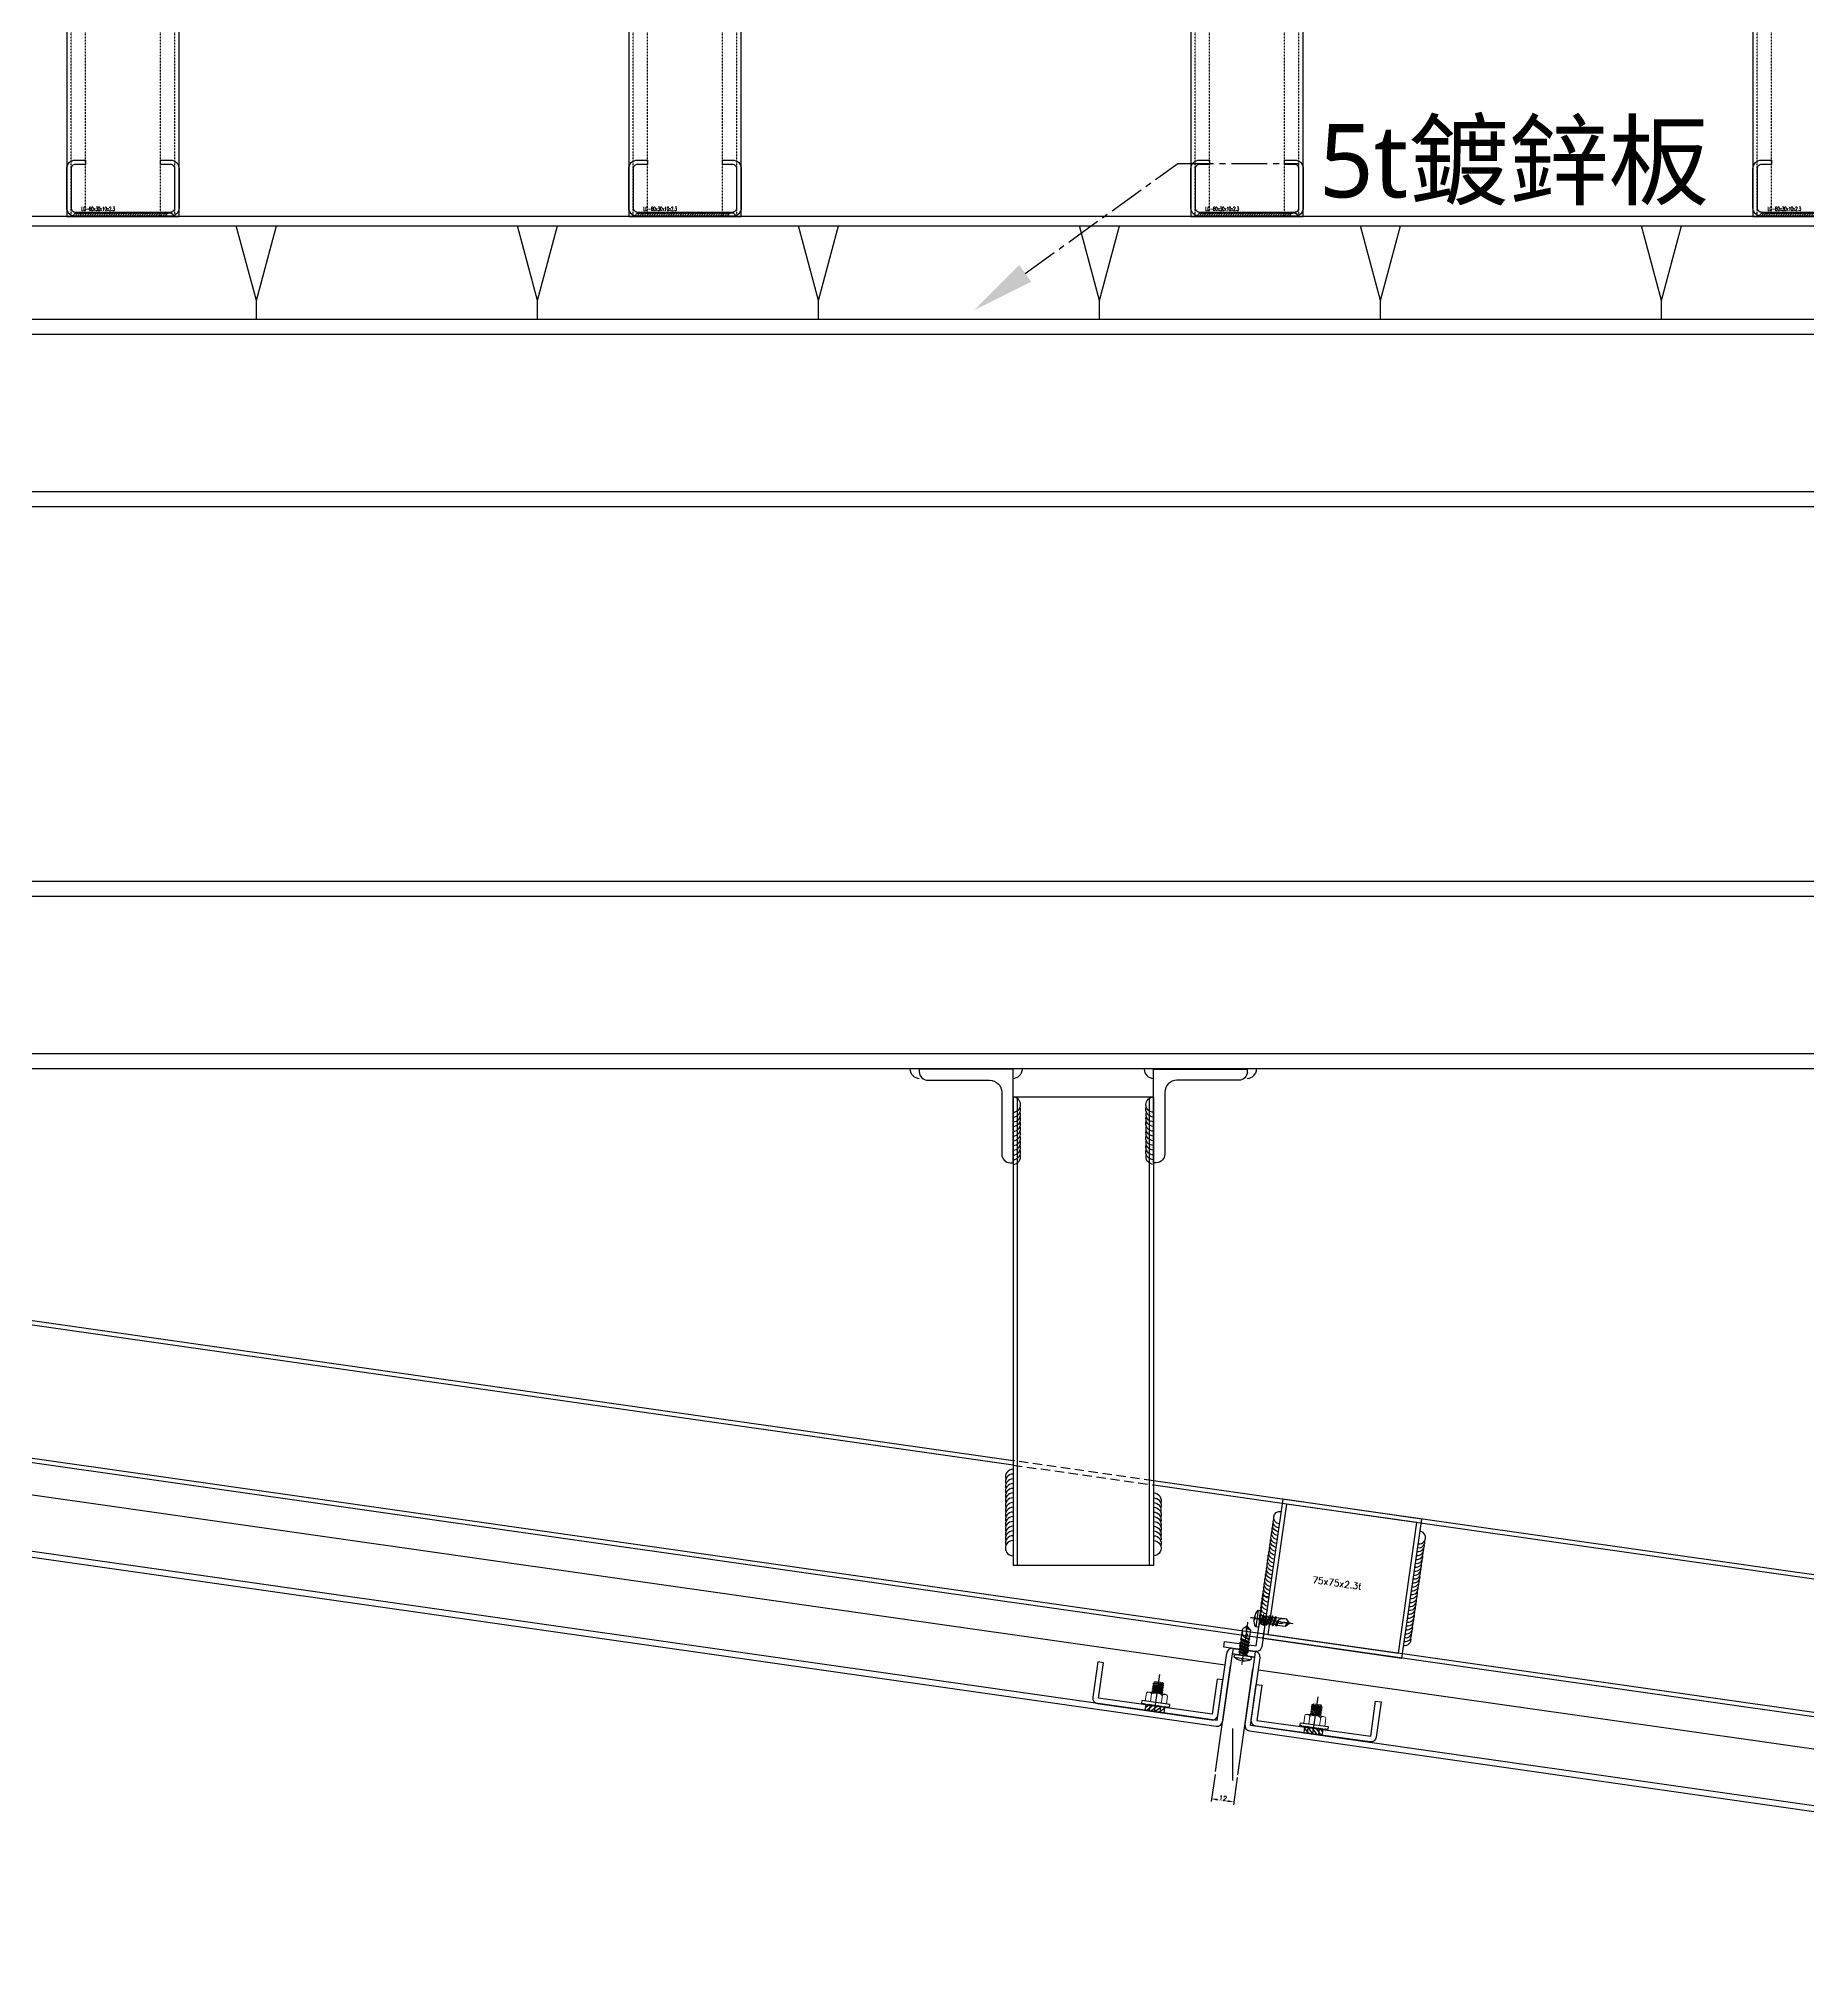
# Model space of a CAD drawing. Extents: x -3378 to 102197, y -3799 to 48702.
# Drawn here: x 56864 to 57808, y 23614 to 24643 of the extents above; entities that cross this region are included whole.
import ezdxf
from ezdxf import colors
from ezdxf.entities.mleader import LeaderData, LeaderLine
from ezdxf.math import Vec2, Vec3

# ---------------------------------------------------------------- set-up
doc = ezdxf.new("R2010")
doc.units = 0
for name, pattern in [('CENTER', [2, 1.25, -0.25, 0.25, -0.25]), ('CENTER2', [28.575, 19.05, -3.175, 3.175, -3.175]), ('HIDDEN', [0.375, 0.25, -0.125]), ('Hidden 1_16_', [0.023813, 0.015875, -0.007938])]:
    doc.linetypes.add(name, pattern=pattern)
for name, color, linetype in [('##-鐵件', 1, 'Continuous'), ('11', 11, 'Continuous'), ('24WELD', 55, 'Continuous'), ('3', 3, 'Continuous'), ('4', 4, 'Continuous'), ('6', 6, 'Continuous'), ('ARR', 6, 'Continuous'), ('BCM-DIM', 54, 'Continuous'), ('BCM-SIL', 8, 'Continuous'), ('GM_ANNO_DIMS', 4, 'Continuous'), ('GM_SECT_15', 15, 'Continuous'), ('GM_STEL_PRIM', 3, 'Continuous'), ('steel', 7, 'Continuous'), ('STRUCTURAL', 3, 'Continuous'), ('螺絲、螺栓', 4, 'Continuous'), ('視覺模型鋁擠型暫替', 4, 'Continuous'), ('金屬面材 METAL PANEL', 2, 'Continuous'), ('鐵件', 6, 'Continuous'), ('隱藏線 HIDDEN', 8, 'HIDDEN')]:
    doc.layers.add(name, color=color, linetype=linetype)
doc.layers.add('#不列印', color=250, linetype='Continuous', plot=False)
doc.layers.add('不顯示', color=254, linetype='Continuous', plot=False)
doc.layers.add('12', color=3, linetype='Continuous', lineweight=9)
doc.styles.add('DIM', font='simplex.shx', dxfattribs={"bigfont": 'chineset.shx'})
doc.styles.add('MSCHESE', font='')
doc.styles.add('romans', font='romans.shx', dxfattribs={"width": 0.5, "bigfont": ' chineset.shx'})
doc.styles.get("Standard").update_dxf_attribs({"font": 'romans.shx', "bigfont": 'chinese.shx'})
doc.styles.get('MSCHESE').set_extended_font_data('Microsoft JhengHei')
doc.dimstyles.new('b4-3', dxfattribs={"dimtxt": 5, "dimasz": 3, "dimexe": 1.5, "dimexo": 1.5, "dimgap": 0, "dimtad": 1, "dimtxsty": 'Standard', "dimcen": -1.5, "dimdle": 1, "dimclrd": 256, "dimclre": 256, "dimclrt": 3, "dimadec": 0, "dimazin": 0, "dimtfac": 1, "dimtmove": 0, "dimatfit": 3, "dimfxl": 0.18, "dimtfill": 1, "dimarcsym": 1})

# ---------------------------------------------------------------- blocks, each defined once
blk = doc.blocks.new('St-LC-60x30x10x2_3')
at = {"layer": 'STRUCTURAL', "color": 0, "linetype": 'ByBlock', "lineweight": -2}
blk.add_lwpolyline([(14.8, 38.4), (14.8, 36.1), (9.4, 36.1, 0.414214), (7.1, 33.8), (7.1, 13, 0.414214), (9.4, 10.7), (60.2, 10.7, 0.414214), (62.5, 13), (62.5, 33.8, 0.414214), (60.2, 36.1), (54.8, 36.1), (54.8, 38.4), (60.2, 38.4, -0.414214), (64.8, 33.8), (64.8, 13, -0.414214), (60.2, 8.4), (9.4, 8.4, -0.414214), (4.8, 13), (4.8, 33.8, -0.414214), (9.4, 38.4)], format="xyb", close=True, dxfattribs=at)
at = {"layer": 'Defpoints', "color": 0, "linetype": 'ByBlock', "lineweight": -2, "style": 'romans', "width": 0.6}
blk.add_text('LC-60x30x10x2.3', height=2, rotation=360, dxfattribs=at).set_placement((12.6, 11.4))
blk = doc.blocks.new('*U730')
at = {"layer": '##-鐵件', "color": 1}
blk.add_lwpolyline([(1692.3, 30), (1489.8, 30), (1489.8, -30), (1692.3, -30)], close=True, dxfattribs=at)
at = {"color": 251, "linetype": 'Hidden 1_16_', "ltscale": 5}
for p, q in [((1692.3, 27.7), (1489.8, 27.7)), ((1692.3, 20), (1489.8, 20)), ((1692.3, -20), (1489.8, -20)), ((1692.3, -27.7), (1489.8, -27.7))]:
    blk.add_line(p, q, dxfattribs=at)
at = {"layer": '#不列印', "rotation": 90}
blk.add_blockref('St-LC-60x30x10x2_3', (1700.6, -34.8), dxfattribs=at)
blk = doc.blocks.new('*U240')
at = {"layer": '鐵件', "rotation": 270}
blk.add_blockref('*U730', (0, 1591), dxfattribs=at)
blk = doc.blocks.new('*U241')
at = {"color": 0, "linetype": 'ByBlock', "lineweight": -2}
for p in [(600, 0), (900, 0), (1200, 0), (1500, 0)]:
    blk.add_blockref('*U240', p, dxfattribs=at)
blk = doc.blocks.new('*U731')
for centre, end in [((3.2, 98.9), 196.3529), ((3.3, 101.4), 196.3529), ((2.6, 81.5), 196.3529), ((2.6, 79), 196.3529), ((2.7, 84), 196.3529), ((2.8, 86.5), 196.3529), ((2.9, 89), 196.3529), ((3, 94), 196.3529), ((3, 91.5), 196.3529), ((3.1, 96.4), 196.3529), ((1.9, 59), 196.3529), ((2, 61.5), 196.3529), ((2.1, 64), 196.3529), ((2.2, 69), 196.3529), ((2.2, 66.5), 196.3529), ((2.3, 71.5), 196.3529), ((2.4, 74), 196.3529), ((2.5, 76.5), 196.3529), ((1.3, 41.5), 196.3529), ((1.3, 39), 196.3529), ((1.4, 44), 196.3529), ((1.5, 46.5), 196.3529), ((1.6, 49), 196.3529), ((1.7, 54), 196.3529), ((1.7, 51.5), 196.3529), ((1.8, 56.5), 196.3529), ((0.5, 16.5), 196.3529), ((0.6, 19), 196.3529), ((0.7, 21.5), 196.3529), ((0.8, 24), 196.3529), ((0.9, 29), 196.3529), ((0.9, 26.5), 196.3529), ((1, 31.5), 196.3529), ((1.1, 34), 196.3529), ((1.2, 36.5), 196.3529), ((0.1, 4), 268.1431), ((0.2, 6.5), 196.3529), ((0.3, 9), 196.3529), ((0.4, 11.5), 196.3529), ((0.5, 14), 196.3529)]:
    blk.add_arc(centre, 4, 88.1431, end)
blk = doc.blocks.new('*U242')
at = {"layer": '24WELD', "xscale": -0.5062500000000003, "yscale": 0.5062500000000004, "zscale": 0.5062500000000004, "rotation": 88.14306280164571}
blk.add_blockref('*U731', (26.7, -1), dxfattribs=at)
blk = doc.blocks.new('*U243')
at = {"color": 0, "linetype": 'ByBlock', "lineweight": -2}
for p in [(0, 0), (300, 0), (600, 0), (900, 0), (1200, 0), (1500, 0), (1800, 0)]:
    blk.add_blockref('*U242', p, dxfattribs=at)
blk = doc.blocks.new('陽台地板')
for name, p in [('*U241', (100, -148.7, 0)), ('*U243', (400.2, -249, 0))]:
    blk.add_blockref(name, p)
blk = doc.blocks.new('*U761')
at = {"layer": 'GM_STEL_PRIM'}
for p, q in [((0, -15), (-10.7, 25)), ((0, -15), (10.7, 25)), ((0, -25), (0, -15))]:
    blk.add_line(p, q, dxfattribs=at)
blk = doc.blocks.new('*U762')
at = {"layer": 'GM_ANNO_DIMS', "color": 0, "linetype": 'ByBlock', "lineweight": -2}
for p in [(750, 0), (900, 0), (1050, 0), (1200, 0), (1350, 0), (1500, 0)]:
    blk.add_blockref('*U761', p, dxfattribs=at)
blk = doc.blocks.new('75x75x2.3t')
at = {"layer": 'GM_SECT_15'}
for points in [[(0, -75), (75, -75), (75, 0), (0, 0)], [(2.3, -72.7), (72.7, -72.7), (72.7, -2.3), (2.3, -2.3)]]:
    blk.add_lwpolyline(points, close=True, dxfattribs=at)
at = {"layer": '不顯示', "linetype": 'Continuous', "insert": (21.8, -38.5), "char_height": 3.5, "attachment_point": 1, "style": 'DIM'}
blk.add_mtext_dynamic_manual_height_columns('75x75x2.3t', width=3.486, gutter_width=17.5, heights=[0], dxfattribs=at)
blk = doc.blocks.new('*U310')
for centre, end in [((-69, 2.2), 286.3529), ((-66.5, 2.2), 286.3529), ((-64, 2.1), 286.3529), ((-61.5, 2), 286.3529), ((-59, 1.9), 286.3529), ((-56.5, 1.8), 286.3529), ((-54, 1.7), 286.3529), ((-51.5, 1.7), 286.3529), ((-49, 1.6), 286.3529), ((-46.5, 1.5), 286.3529), ((-44, 1.4), 286.3529), ((-41.5, 1.3), 286.3529), ((-39, 1.3), 286.3529), ((-36.5, 1.2), 286.3529), ((-34, 1.1), 286.3529), ((-31.5, 1), 286.3529), ((-29, 0.9), 286.3529), ((-26.5, 0.9), 286.3529), ((-24, 0.8), 286.3529), ((-21.5, 0.7), 286.3529), ((-19, 0.6), 286.3529), ((-16.5, 0.5), 286.3529), ((-14, 0.5), 286.3529), ((-11.5, 0.4), 286.3529), ((-9, 0.3), 286.3529), ((-6.5, 0.2), 286.3529), ((-4, 0.1), 358.1431)]:
    blk.add_arc(centre, 4, 178.1431, end)
blk = doc.blocks.new('*U311')
for centre, end in [((-69, 2.2), 286.3529), ((-66.5, 2.2), 286.3529), ((-64, 2.1), 286.3529), ((-61.5, 2), 286.3529), ((-59, 1.9), 286.3529), ((-56.5, 1.8), 286.3529), ((-54, 1.7), 286.3529), ((-51.5, 1.7), 286.3529), ((-49, 1.6), 286.3529), ((-46.5, 1.5), 286.3529), ((-44, 1.4), 286.3529), ((-41.5, 1.3), 286.3529), ((-39, 1.3), 286.3529), ((-36.5, 1.2), 286.3529), ((-34, 1.1), 286.3529), ((-31.5, 1), 286.3529), ((-29, 0.9), 286.3529), ((-26.5, 0.9), 286.3529), ((-24, 0.8), 286.3529), ((-21.5, 0.7), 286.3529), ((-19, 0.6), 286.3529), ((-16.5, 0.5), 286.3529), ((-14, 0.5), 286.3529), ((-11.5, 0.4), 286.3529), ((-9, 0.3), 286.3529), ((-6.5, 0.2), 286.3529), ((-4, 0.1), 358.1431)]:
    blk.add_arc(centre, 4, 178.1431, end)
blk = doc.blocks.new('*D838')
at = {"layer": 'Defpoints', "color": 0, "transparency": 16777216}
for p in [(57491.8, 23717.9), (57503.6, 23716.2, 0)]:
    blk.add_point(p, dxfattribs=at)
at = {"layer": '不顯示', "lineweight": -2, "transparency": 16777216}
for p, q in [((57491.6, 23716.4), (57489.5, 23701.9)), ((57503.4, 23714.8), (57501.4, 23700.2)), ((57492.7, 23703), (57498.6, 23702.2))]:
    blk.add_line(p, q, dxfattribs=at)
at = {"layer": '不顯示', "transparency": 16777216}
for points in [[(57492.7, 23703.5), (57492.6, 23702.5), (57489.7, 23703.4)], [(57498.7, 23702.7), (57498.5, 23701.7), (57501.6, 23701.7)]]:
    blk.add_solid(points, dxfattribs=at)
at = {"layer": '不顯示', "color": 3, "transparency": 16777216, "insert": (57495.8, 23703.8), "char_height": 2.5, "attachment_point": 5, "rotation": 351.8791, "bg_fill": 3, "box_fill_scale": 1.1, "bg_fill_color": 256, "bg_fill_true_color": 13158600, "bg_fill_transparency": 0}
blk.add_mtext('12', dxfattribs=at)
at = {"layer": 'Defpoints', "color": 0, "transparency": 16777216}
blk.add_point((57501.6, 23701.7), dxfattribs=at)
blk = doc.blocks.new('M5x16圓頭自攻')
at = {"layer": 'ARR', "color": 0, "linetype": 'CENTER', "ltscale": 0.87}
blk.add_line((18, 0), (-5.1, 0), dxfattribs=at)
at = {"layer": 'ARR', "color": 0, "linetype": 'ByBlock', "ltscale": 0.3}
for p, q in [((-1.6, -4.5), (-1.6, 4.5)), ((0.5, 2.2), (1.1, 1.9)), ((0.7, 2.1), (1.6, -2.5)), ((1.9, 1.9), (1.1, 1.9)), ((2.2, 2.5), (3.2, -2.5)), ((3.5, 1.9), (2.7, 1.9)), ((3.8, 2.5), (4.8, -2.5)), ((5.1, 1.9), (4.3, 1.9)), ((5.4, 2.5), (6.4, -2.5)), ((6.8, 1.9), (5.9, 1.9)), ((7.2, 2.5), (8.2, -2.5)), ((8.4, 1.9), (7.7, 1.9)), ((8.7, 1.9), (8, 1.9)), ((9.1, 2.5), (9.7, -0.6)), ((14.1, 2.1), (9.5, 2.1)), ((15.8, 0.1), (14.1, 2.1)), ((15.8, 0.1), (15.9, 0.1)), ((16, 0), (16, 0)), ((2.1, -1.9), (2.9, -1.9)), ((3.7, -1.9), (4.5, -1.9)), ((5.3, -1.9), (6.1, -1.9)), ((6.9, -1.9), (7.8, -1.9)), ((8.5, -2.1), (12.9, -2.1)), ((15.8, -0.1), (14.1, -2.1)), ((15.8, -0.1), (15.9, -0.1))]:
    blk.add_line(p, q, dxfattribs=at)
blk.add_lwpolyline([(-3, -0.5, 0.134476), (-1.6, -4.5), (-0.6, -4.5, 0.198912), (-0.4, -4.4), (-0.1, -4.1, 0.198912), (0, -3.9), (0, 3.9, 0.198912), (-0.1, 4.1), (-0.4, 4.4, 0.198912), (-0.6, 4.5), (-1.6, 4.5, 0.134562), (-3, 0.5), (-2.5, 0.5), (-2.5, -0.5), (-3, -0.5)], format="xyb", dxfattribs=at)
blk.add_lwpolyline([(1.1, 1.9), (2.1, -1.9), (1.8, -2.5), (1.6, -2.5), (1.3, -1.9), (0.3, 1.9), (0.5, 2.2)], dxfattribs=at)
for points in [[(3.2, -2.5), (2.9, -1.9), (1.9, 1.9), (2.2, 2.5), (2.4, 2.5), (2.7, 1.9), (3.7, -1.9), (3.4, -2.5)], [(4.8, -2.5), (4.5, -1.9), (3.5, 1.9), (3.8, 2.5), (4, 2.5), (4.3, 1.9), (5.3, -1.9), (5, -2.5)], [(6.4, -2.5), (6.1, -1.9), (5.1, 1.9), (5.4, 2.5), (5.6, 2.5), (5.9, 1.9), (6.9, -1.9), (6.6, -2.5)], [(8.2, -2.5), (7.8, -1.9), (6.8, 1.9), (7.2, 2.5), (7.3, 2.5), (7.7, 1.9), (8.7, -1.9), (8.3, -2.5)], [(9.1, 2.5), (8.7, 1.9), (9.7, -0.6), (9.5, 2.1), (9.2, 2.5)]]:
    blk.add_lwpolyline(points, close=True, dxfattribs=at)
for centre, radius, start, end in [((0.7, 3.1), 0.874, 220.3388, 257.7802), ((10.9, -0.3), 1.2, 56.152, 236.152), ((14.9, 6.9), 7.01, 241.6458, 278.008), ((15.9, 1.7), 1.82, 168.8617, 267.6865), ((15.9, 0), 0.05, 0, 90), ((1.2, -3.3), 1.44, 84.7312, 144.22), ((13.5, 4.9), 7.01, 241.6458, 274.9541), ((15.9, 0), 0.05, 270, 0)]:
    blk.add_arc(centre, radius, start, end, dxfattribs=at)
blk = doc.blocks.new('*U255')
blk.add_blockref('M5x16圓頭自攻', (0, 0))
blk = doc.blocks.new('*U312')
for centre, end in [((3.9, -0.7), 170.022), ((6.4, -1.1), 98.2318), ((8.9, -1.6), 98.2318), ((11.3, -2), 98.2318), ((13.8, -2.4), 98.2318), ((16.3, -2.9), 98.2318), ((18.7, -3.3), 98.2318), ((21.2, -3.7), 98.2318), ((23.6, -4.2), 98.2318), ((26.1, -4.6), 98.2318), ((28.6, -5), 98.2318), ((31, -5.5), 98.2318)]:
    blk.add_arc(centre, 4, 350.022, end)
blk = doc.blocks.new('*U313')
for centre, end in [((3.9, -0.7), 170.022), ((6.4, -1.1), 98.2318), ((8.9, -1.6), 98.2318), ((11.3, -2), 98.2318), ((13.8, -2.4), 98.2318), ((16.3, -2.9), 98.2318), ((18.7, -3.3), 98.2318), ((21.2, -3.7), 98.2318), ((23.6, -4.2), 98.2318), ((26.1, -4.6), 98.2318), ((28.6, -5), 98.2318), ((31, -5.5), 98.2318)]:
    blk.add_arc(centre, 4, 350.022, end)
blk = doc.blocks.new('*U314')
for centre, end in [((3.9, -0.7), 170.022), ((6.4, -1.1), 98.2318), ((8.9, -1.6), 98.2318), ((11.3, -2), 98.2318), ((13.8, -2.4), 98.2318), ((16.3, -2.9), 98.2318), ((18.7, -3.3), 98.2318), ((21.2, -3.7), 98.2318), ((23.6, -4.2), 98.2318), ((26.1, -4.6), 98.2318), ((28.6, -5), 98.2318)]:
    blk.add_arc(centre, 4, 350.022, end)
blk = doc.blocks.new('*U315')
for centre, end in [((3.9, -0.7), 170.022), ((6.4, -1.1), 98.2318), ((8.9, -1.6), 98.2318), ((11.3, -2), 98.2318), ((13.8, -2.4), 98.2318), ((16.3, -2.9), 98.2318), ((18.7, -3.3), 98.2318), ((21.2, -3.7), 98.2318), ((23.6, -4.2), 98.2318), ((26.1, -4.6), 98.2318), ((28.6, -5), 98.2318), ((31, -5.5), 98.2318), ((33.5, -5.9), 98.2318), ((35.9, -6.3), 98.2318), ((38.4, -6.8), 98.2318), ((40.9, -7.2), 98.2318)]:
    blk.add_arc(centre, 4, 350.022, end)
blk = doc.blocks.new('A$C19b21843')
at = {"layer": '11'}
blk.add_lwpolyline([(3.5, 4), (3, 3.5), (3.5, 3), (3, 2.5), (3.5, 2), (3, 1.5), (3.5, 1), (3.5, 0), (5, 0), (5, 15), (3.5, 15), (3.5, 14), (3, 13.5), (3.5, 13), (3, 12.5), (3.5, 12), (3, 11.5), (3.5, 11), (3, 10.5), (3.5, 10), (3, 9.5), (3.5, 9), (3, 8.5), (3.5, 8), (3, 7.5), (3.5, 7), (3, 6.5), (3.5, 6), (3, 5.5), (3.5, 5), (3, 4.5)], close=True, dxfattribs=at)
at = {"layer": '12'}
for p, q in [((5, 13.2), (9.2, 13.2)), ((9.2, 10.4), (5, 10.4)), ((10, 11.8), (10, 3.2)), ((10.5, 10.5), (10.9, 4.6)), ((11.3, 10.5), (11.8, 4.6)), ((12.2, 10.5), (12.6, 4.6)), ((13.1, 10.5), (13.5, 4.6)), ((14, 10.5), (14.4, 4.6)), ((14.8, 10.5), (15.3, 4.6)), ((9.2, 4.6), (5, 4.6)), ((9.2, 1.8), (5, 1.8)), ((10, 10), (10.2, 10)), ((10, 4.9), (10, 4.6)), ((10.6, 5), (10.3, 5)), ((10.7, 10), (11.1, 10)), ((11.5, 5), (11.1, 5)), ((11.6, 10), (11.9, 10)), ((12.4, 5), (12, 5)), ((12.5, 10), (12.8, 10)), ((13.2, 5), (12.9, 5)), ((13.4, 10), (13.7, 10)), ((14.1, 5), (13.8, 5)), ((14.2, 10), (14.6, 10)), ((15, 5), (14.6, 5))]:
    blk.add_line(p, q, dxfattribs=at)
for points in [[(10.7, 10), (10.5, 10.5), (10.2, 10), (10.6, 5), (10.9, 4.6), (11.1, 5)], [(11.6, 10), (11.3, 10.5), (11.1, 10), (11.5, 5), (11.8, 4.6), (12, 5)], [(12.5, 10), (12.2, 10.5), (11.9, 10), (12.4, 5), (12.6, 4.6), (12.9, 5)], [(13.4, 10), (13.1, 10.5), (12.8, 10), (13.2, 5), (13.5, 4.6), (13.8, 5)], [(14.2, 10), (14, 10.5), (13.7, 10), (14.1, 5), (14.4, 4.6), (14.6, 5)], [(15.1, 10), (14.8, 10.5), (14.6, 10), (15, 5), (15.3, 4.6), (15.5, 5)]]:
    blk.add_lwpolyline(points, close=True, dxfattribs=at)
for points in [[(10, 4.6), (10, 4.6), (10.3, 5), (10, 8.4)], [(15.1, 10), (15.5, 10), (15.5, 5.4)], [(15.5, 10), (16, 9.5), (16, 5.5), (15.5, 5)]]:
    blk.add_lwpolyline(points, dxfattribs=at)
for centre, radius, start, end in [((8.3, 11.8), 1.66, 300, 60), ((4.6, 7.5), 5.37, 327.686, 32.314), ((8.3, 3.2), 1.66, 300, 60)]:
    blk.add_arc(centre, radius, start, end, dxfattribs=at)
at = {"layer": '3'}
for p, q in [((0, 12), (3.3, 8.8)), ((3, 10.5), (0, 10.5)), ((1.8, 12.5), (3.4, 10.9)), ((0, 9.7), (3.1, 6.6)), ((0, 7.5), (3.5, 4)), ((0, 5.2), (2.7, 2.5)), ((0, 4.5), (3, 4.5)), ((0, 3), (0.5, 2.5))]:
    blk.add_line(p, q, dxfattribs=at)
at = {"layer": '4'}
blk.add_line((0, 7.5), (20, 7.5), dxfattribs=at)
at = {"layer": '6'}
blk.add_lwpolyline([(0, 12.5), (3, 12.5), (3.5, 12), (3, 11.5), (3.5, 11), (3, 10.5), (3.5, 10), (3, 9.5), (3.5, 9), (3, 8.5), (3.5, 8), (3, 7.5), (3.5, 7), (3, 6.5), (3.5, 6), (3, 5.5), (3.5, 5), (3, 4.5), (3.5, 4), (3, 3.5), (3.5, 3), (3, 2.5), (0, 2.5)], close=True, dxfattribs=at)

msp = doc.modelspace()

# ---------------------------------------------------------------- linework, layer by layer
for p, q in [((57495.171, 23741.776, 0), (57499.833, 23774.445, 0)), ((57507.051, 23740.081, 0), (57511.713, 23772.75, 0))]:
    msp.add_line(p, q)
at = {"color": 2}
for centre, start, end in [((57333.707, 24092.995, 0), 180, 270), ((57383.707, 24092.995, 0), 270, 360), ((57458.707, 24092.995, 0), 180, 270), ((57508.707, 24092.995, 0), 270, 360)]:
    msp.add_arc(centre, 5, start, end, dxfattribs=at)
msp.add_arc((57383.707, 24092.995, 0), 5, 179.999999, 180)
at = {"layer": 'GM_SECT_15'}
for p, q in [((57458.707, 24077.995, 0), (57383.707, 24077.995, 0)), ((57383.707, 24077.995, 0), (57383.707, 23827.995, 0)), ((57386.007, 24077.995, 0), (57386.007, 23827.995, 0)), ((57456.407, 24077.995, 0), (57456.407, 23827.995, 0)), ((57458.707, 24077.995, 0), (57458.707, 23827.995, 0)), ((58427.722, 23659.186, 0), (55938.651, 24014.367, 0)), ((58741.129, 23614.464, 0), (55938.652, 24014.367, 0)), ((58741.454, 23616.741, 0), (55940.931, 24016.365, 0)), ((57383.707, 23881.603, 0), (56771.675, 23968.936, 0)), ((57383.707, 23883.926, 0), (56772, 23971.213, 0)), ((57383.707, 23883.926, 0), (56772, 23971.213, 0)), ((58383.707, 23741.232, 0), (57458.707, 23873.224, 0)), ((58383.707, 23741.232, 0), (57458.707, 23873.224, 0)), ((58383.707, 23738.909, 0), (57458.707, 23870.901, 0)), ((57458.707, 23827.995, 0), (57383.707, 23827.995, 0))]:
    msp.add_line(p, q, dxfattribs=at)
at = {"layer": 'steel', "elevation": 0}
for points in [[(57377.707, 24047.495, 0.41421356), (57382.207, 24042.995), (57383.707, 24042.995), (57383.707, 24092.995), (57333.707, 24092.995), (57333.707, 24091.495, 0.41421356), (57338.207, 24086.995), (57371.207, 24086.995, -0.41421356), (57377.707, 24080.495)], [(57464.707, 24047.495, -0.41421356), (57460.207, 24042.995), (57458.707, 24042.995), (57458.707, 24092.995), (57508.707, 24092.995), (57508.707, 24091.495, -0.41421356), (57504.207, 24086.995), (57471.207, 24086.995, 0.41421356), (57464.707, 24080.495)]]:
    msp.add_lwpolyline(points, format="xyb", close=True, dxfattribs=at)
at = {"layer": '不顯示'}
for p, q in [((57491.769, 23717.931), (57495.171, 23741.776, 0)), ((57501.111, 23713.131), (57501.111, 23740.928)), ((57503.649, 23716.236, 0), (57507.051, 23740.081, 0))]:
    msp.add_line(p, q, dxfattribs=at)
at = {"layer": '視覺模型鋁擠型暫替', "linetype": 'Continuous'}
for p, q in [((58876.111, 24485.085, 0), (56183.927, 24485.085, 0)), ((58876.111, 24401.085, 0), (56183.927, 24401.085, 0)), ((58876.111, 24393.085, 0), (56183.927, 24393.085, 0)), ((58947.081, 24193.085, 0), (56183.927, 24193.085, 0)), ((58947.081, 24185.085, 0), (56183.927, 24185.085, 0)), ((58947.081, 24101.085, 0), (56183.927, 24101.085, 0)), ((58947.081, 24093.085, 0), (56183.927, 24093.085, 0))]:
    msp.add_line(p, q, dxfattribs=at)
at = {"layer": '金屬面材 METAL PANEL'}
for p, q in [((56081.327, 23976.857, 0), (57496.863, 23774.869, 0)), ((56752.596, 23847.737, 0), (57492.201, 23742.2, 0)), ((57492.625, 23745.169, 0), (56753.02, 23850.706, 0)), ((57501.161, 23783.751, 0), (57500.737, 23780.781, 0)), ((57513.041, 23782.056, 0), (57501.161, 23783.751, 0)), ((57501.161, 23783.751, 0), (57513.041, 23782.056, 0)), ((57513.041, 23782.056, 0), (57512.617, 23779.086, 0)), ((57492.625, 23745.169, 0), (57497.767, 23781.205, 0)), ((57500.737, 23780.781, 0), (57495.595, 23744.746, 0)), ((57500.737, 23780.781, 0), (57512.617, 23779.086, 0)), ((57512.617, 23779.086, 0), (57500.737, 23780.781, 0)), ((57512.617, 23779.086, 0), (57507.475, 23743.051, 0)), ((57510.445, 23742.627, 0), (57515.587, 23778.662, 0)), ((57514.683, 23772.326, 0), (58428.852, 23641.88, 0)), ((58250.05, 23637.09, 0), (57510.445, 23742.627, 0)), ((57510.021, 23739.657, 0), (58249.626, 23634.12, 0))]:
    msp.add_line(p, q, dxfattribs=at)
at = {"layer": '金屬面材 METAL PANEL', "elevation": 0}
msp.add_lwpolyline([(57496.627, 23787.395), (57513.461, 23785.026), (57517.251, 23811.759), (57520.221, 23811.341), (57516.432, 23784.608, -0.41421356), (57513.043, 23782.055), (57496.209, 23784.424)], format="xyb", close=True, dxfattribs=at)
at = {"layer": '金屬面材 METAL PANEL', "linetype": 'Continuous', "elevation": 0}
for points in [[(57429.011, 23776.469), (57426.327, 23757.659, 0.41421344), (57428.873, 23754.266), (57489.655, 23745.592, 0.41421356), (57493.049, 23748.138), (57495.733, 23766.948), (57495.733, 23766.948), (57492.763, 23767.372), (57492.763, 23767.372), (57490.079, 23748.562), (57429.297, 23757.235), (57431.981, 23776.045), (57429.011, 23776.469)], [(57580.219, 23755.193), (57577.609, 23736.373, -0.41421344), (57574.225, 23733.814), (57513.409, 23742.25, -0.41421356), (57510.85, 23745.634), (57513.461, 23764.454), (57513.461, 23764.454), (57516.432, 23764.041), (57516.432, 23764.041), (57513.822, 23745.221), (57574.637, 23736.785), (57577.248, 23755.605), (57580.219, 23755.193)]]:
    msp.add_lwpolyline(points, format="xyb", dxfattribs=at)
at = {"layer": '金屬面材 METAL PANEL'}
for centre, start, end in [((57500.737, 23780.781, 0), 81.879077, 171.879077), ((57512.617, 23779.086, 0), 351.879072, 81.879072), ((57492.625, 23745.17, 0), 261.879076, 351.87901), ((57510.445, 23742.627, 0), 171.879139, 261.879073)]:
    msp.add_arc(centre, 3, start, end, dxfattribs=at)
at = {"layer": '隱藏線 HIDDEN', "linetype": 'HIDDEN', "ltscale": 20}
for p, q in [((57458.707, 23873.224, 0), (57383.707, 23883.926, 0)), ((57383.707, 23881.603, 0), (57458.707, 23870.901, 0))]:
    msp.add_line(p, q, dxfattribs=at)

# ---------------------------------------------------------------- block references
at = {"layer": '24WELD'}
for name, p, xscale, yscale, zscale, rotation in [('*U312', (57383.707, 24077.995, 0), 1.012500000000001, 1.012500000000001, 1.012500000000001, 279.9783111793436), ('*U313', (57458.707, 24077.995, 0), -1.012500000000001, 1.012500000000001, 1.012500000000001, 80.02168882065637), ('*U315', (57383.707, 23833.231, 0), 1.012500000000001, 1.012500000000001, 1.012500000000001, 99.97831117934365), ('*U314', (57458.707, 23833.231, 0), -1.012500000000001, 1.012500000000001, 1.012500000000001, 260.0216888206563), ('*U310', (57526.748, 23856.869, 0), -0.8437500000000008, 0.8437500000000008, 0.8437500000000008, 260.0217577098238), ('*U311', (57600.995, 23846.274, 0), 0.8437500000000008, 0.8437500000000008, 0.8437500000000008, 83.73640239755889)]:
    msp.add_blockref(name, p, dxfattribs=dict(at, xscale=xscale, yscale=yscale, zscale=zscale, rotation=rotation))
at = {"layer": 'BCM-DIM', "rotation": 81.87907304458106}
msp.add_blockref('A$C19b21843', (57466.689, 23748.869, 0), dxfattribs=at)
at = {"layer": 'BCM-DIM', "xscale": -1, "rotation": 262.1025777342891}
msp.add_blockref('A$C19b21843', (57536.388, 23739.062, 0), dxfattribs=at)
at = {"layer": 'BCM-SIL', "xscale": -1}
for p, rotation in [((57515.496, 23799.383, 0), 171.9908253894112), ((57506.439, 23779.962, 0), 261.9908253894112)]:
    msp.add_blockref('*U255', p, dxfattribs=dict(at, rotation=rotation))
at = {"layer": 'GM_SECT_15', "rotation": 351.8790773316075}
msp.add_blockref('75x75x2.3t', (57527.677, 23863.383, 0), dxfattribs=at)

# ---------------------------------------------------------------- leaders
at = {"layer": '不顯示', "ltscale": 50}
ml = msp.add_multileader_mtext('Standard', dxfattribs=at)
ml.set_content('5t鍍鋅板', color=256, style='MSCHESE')
ml.set_leader_properties(color=256, linetype='CENTER2')
ml.build(insert=Vec2(0, 0))
ml.multileader.update_dxf_attribs({"arrow_head_size": 33.6, "scale": 8})
ctx = ml.context
ctx.base_point, ctx.scale, ctx.char_height, ctx.arrow_head_size, ctx.landing_gap_size, ctx.plane_origin = Vec3(57535.715, 24576.426, 0), 8, 39.2, 33.6, 22.4, Vec3(57505.964, 25294.498, 0)
ctx.text_align_type = 2
notes = []
notes.append((ctx, [(1, (1, 1, 0), (57471.715, 24576.426, 0), (1, 0), 64, [(0, [(57362.986, 24498.085, 0)], 0, [])])]))
ctx.mtext.insert, ctx.mtext.alignment, ctx.mtext.flow_direction = Vec3(57755.051, 24597.481, 0), 3, 5
ctx.mtext.has_bg_fill, ctx.mtext.bg_color, ctx.mtext.bg_scale_factor, ctx.mtext.bg_transparency, ctx.mtext.use_window_bg_color = 1, -1023410167, 1.5, 0, 1
for ctx, leaders in notes:
    for number, flags, end, landing, length, lines in leaders:
        leader = LeaderData()
        leader.index, (leader.has_last_leader_line, leader.has_dogleg_vector, leader.attachment_direction) = number, flags
        leader.last_leader_point, leader.dogleg_vector, leader.dogleg_length = Vec3(end), Vec3(landing), length
        for number, points, colour, breaks in lines:
            line = LeaderLine()
            line.index, line.vertices, line.color, line.breaks = number, Vec3.list(points), colors.encode_raw_color(colour), breaks
            leader.lines.append(line)
        ctx.leaders.append(leader)

# ---------------------------------------------------------------- next in the draw order: linework, layer by layer
at = {"layer": 'GM_STEL_PRIM', "elevation": 0}
msp.add_lwpolyline([(58871.331, 24548.175), (56209.616, 24548.175), (56209.625, 24628.076), (56204.625, 24628.077), (56204.616, 24548.176, 0.41424728), (56209.616, 24543.175), (58871.331, 24543.175)], format="xyb", close=True, dxfattribs=at)
at = {"layer": '視覺模型鋁擠型暫替', "linetype": 'Continuous'}
msp.add_line((58876.111, 24493.085, 0), (56183.927, 24493.085, 0), dxfattribs=at)

# ---------------------------------------------------------------- next in the draw order: block references
at = {"layer": 'GM_ANNO_DIMS'}
msp.add_blockref('*U762', (56229.851, 24518.175, 0), dxfattribs=at)
at = {"layer": '螺絲、螺栓'}
msp.add_blockref('陽台地板', (56208.631, 24798.085, 0), dxfattribs=at)

# ---------------------------------------------------------------- next in the draw order: dimensions: what is measured, and where the dimension line sits
at = {"layer": '不顯示'}
dim = msp.add_aligned_dim(p1=(57491.769, 23717.931), p2=(57503.649, 23716.236, 0), distance=-14.651, dimstyle='b4-3', override={"dimtxt": 2.5}, dxfattribs=at)
dim.commit()
dim.dimension.update_dxf_attribs({"geometry": '*D838', "text_midpoint": (57495.816, 23703.817)})

doc.saveas('drawing.dxf')
